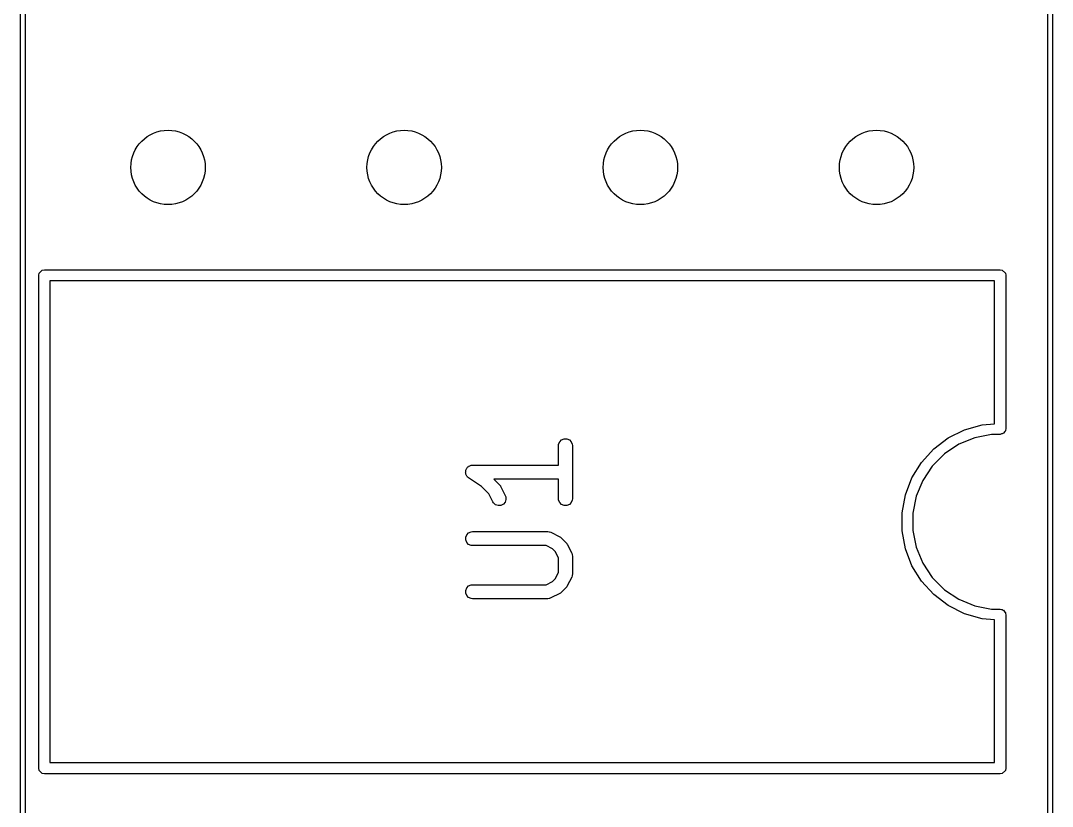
# Model space of a CAD drawing. Extents: x 145.4 to 156.5, y -80.6 to -40.5.
# Drawn here: x 145.38 to 156.47, y -62.69 to -54.24 of the extents above; entities that cross this region are included whole.
import ezdxf

# ---------------------------------------------------------------- set-up
doc = ezdxf.new("R2010")
doc.units = 0
doc.layers.add('BLACK', color=7, linetype='CONTINUOUS')

msp = doc.modelspace()

# ---------------------------------------------------------------- linework, layer by layer
at = {"layer": 'BLACK', "linetype": 'CONTINUOUS'}
for p, q in [((145.375, -80.6), (145.375, -40.5)), ((156.471071, -40.5), (156.471071, -80.6)), ((145.425, -40.525), (145.425, -80.575)), ((156.421071, -80.575), (156.421071, -40.525)), ((145.607039, -56.925067), (145.63, -56.9205)), ((145.63, -56.9205), (155.91, -56.9205)), ((155.91, -56.9205), (155.932961, -56.925067)), ((145.57, -56.9805), (145.574567, -56.957539)), ((145.57, -62.2805), (145.57, -56.9805)), ((145.574567, -56.957539), (145.607039, -56.925067)), ((155.932961, -56.925067), (155.965433, -56.957539)), ((155.965433, -56.957539), (155.97, -56.9805)), ((155.97, -56.9805), (155.97, -58.6305)), ((145.69, -57.0405), (145.69, -62.2205)), ((155.85, -57.0405), (145.69, -57.0405)), ((155.85, -58.576059), (155.85, -57.0405)), ((155.715226, -58.588549), (155.85, -58.576059)), ((155.351982, -58.72927), (155.527084, -58.642079)), ((155.527084, -58.642079), (155.715226, -58.588549)), ((155.817418, -58.6905), (155.635812, -58.726624)), ((155.91, -58.6905), (155.817418, -58.6905)), ((155.924056, -58.685933), (155.91, -58.6905)), ((155.932961, -58.685933), (155.924056, -58.685933)), ((155.937247, -58.681646), (155.932961, -58.685933)), ((155.945267, -58.679041), (155.937247, -58.681646)), ((155.95965, -58.659243), (155.945267, -58.679041)), ((155.965433, -58.653461), (155.95965, -58.659243)), ((155.966029, -58.650464), (155.965433, -58.653461)), ((155.967063, -58.649041), (155.966029, -58.650464)), ((155.97, -58.6305), (155.967063, -58.645266)), ((155.967063, -58.645266), (155.967063, -58.649041)), ((151.159819, -58.810976), (151.16126, -58.796344)), ((151.16126, -58.796344), (151.172459, -58.769308)), ((151.172459, -58.769308), (151.193151, -58.748616)), ((151.193151, -58.748616), (151.220187, -58.737417)), ((151.220187, -58.737417), (151.249451, -58.737417)), ((151.249451, -58.737417), (151.276487, -58.748616)), ((151.276487, -58.748616), (151.297179, -58.769308)), ((151.297179, -58.769308), (151.308378, -58.796344)), ((151.308378, -58.796344), (151.309819, -58.810976)), ((155.195883, -58.847151), (155.351982, -58.72927)), ((155.464743, -58.797483), (155.310785, -58.900355)), ((155.635812, -58.726624), (155.464743, -58.797483)), ((151.159819, -59.02169), (151.159819, -58.810976)), ((151.309819, -58.810976), (151.309819, -59.382404)), ((155.064102, -58.991707), (155.195883, -58.847151)), ((155.310785, -58.900355), (155.179855, -59.031285)), ((150.19994, -59.031517), (150.206046, -59.027429)), ((150.206046, -59.027429), (150.213326, -59.025972)), ((150.213326, -59.025972), (150.220187, -59.023131)), ((150.220187, -59.023131), (150.234663, -59.021705)), ((150.234663, -59.021705), (150.23474, -59.02169)), ((150.23474, -59.02169), (150.234766, -59.021695)), ((150.234766, -59.021695), (150.234819, -59.02169)), ((150.234819, -59.02169), (151.159819, -59.02169)), ((154.961127, -59.158017), (155.064102, -58.991707)), ((150.159819, -59.096769), (150.16126, -59.089484)), ((150.16126, -59.103973), (150.159819, -59.096769)), ((150.16126, -59.082058), (150.164072, -59.075269)), ((150.16126, -59.089484), (150.16126, -59.082058)), ((150.16126, -59.111322), (150.16126, -59.103973)), ((150.164101, -59.118182), (150.16126, -59.111322)), ((150.164072, -59.075269), (150.165498, -59.068061)), ((150.165558, -59.125463), (150.164101, -59.118182)), ((150.165498, -59.068061), (150.169617, -59.061882)), ((150.169646, -59.131568), (150.165558, -59.125463)), ((150.169617, -59.061882), (150.172459, -59.055022)), ((150.172459, -59.138358), (150.169646, -59.131568)), ((150.172459, -59.055022), (150.177654, -59.049826)), ((150.177709, -59.143608), (150.172459, -59.138358)), ((150.177654, -59.049826), (150.181731, -59.043712)), ((150.181731, -59.043712), (150.1879, -59.03958)), ((150.1879, -59.03958), (150.193151, -59.03433)), ((150.193151, -59.03433), (150.19994, -59.031517)), ((155.179855, -59.031285), (155.076983, -59.185243)), ((150.181841, -59.149778), (150.177709, -59.143608)), ((150.193099, -59.158998), (150.181841, -59.149778)), ((150.193151, -59.15905), (150.193099, -59.158998)), ((150.193173, -59.159059), (150.193151, -59.15905)), ((150.193216, -59.159094), (150.193173, -59.159059)), ((150.329894, -59.250212), (150.193216, -59.159094)), ((150.411275, -59.331593), (150.329894, -59.250212)), ((151.159819, -59.17169), (150.463504, -59.17169)), ((150.463504, -59.17169), (150.525947, -59.234133)), ((150.525947, -59.234133), (150.530667, -59.239883)), ((150.530667, -59.239883), (150.532164, -59.241182)), ((150.532164, -59.241182), (150.533583, -59.243436)), ((150.533583, -59.243436), (150.535275, -59.245498)), ((150.535275, -59.245498), (150.536033, -59.24733)), ((150.536033, -59.24733), (150.539996, -59.253625)), ((151.159819, -59.382404), (151.159819, -59.17169)), ((154.890465, -59.340417), (154.961127, -59.158017)), ((155.076983, -59.185243), (155.006124, -59.356312)), ((150.453451, -59.415945), (150.411275, -59.331593)), ((150.539996, -59.253625), (150.587615, -59.348863)), ((150.587615, -59.348863), (150.59287, -59.362594)), ((150.59287, -59.362594), (150.594944, -59.391784)), ((154.854522, -59.532696), (154.890465, -59.340417)), ((155.006124, -59.356312), (154.97, -59.537918)), ((150.461283, -59.428388), (150.453451, -59.415945)), ((150.483391, -59.447561), (150.461283, -59.428388)), ((150.511152, -59.456815), (150.483391, -59.447561)), ((150.540342, -59.454741), (150.511152, -59.456815)), ((150.566517, -59.441653), (150.540342, -59.454741)), ((150.58569, -59.419546), (150.566517, -59.441653)), ((150.594944, -59.391784), (150.58569, -59.419546)), ((151.16126, -59.397036), (151.159819, -59.382404)), ((151.172459, -59.424072), (151.16126, -59.397036)), ((151.193151, -59.444764), (151.172459, -59.424072)), ((151.220187, -59.455963), (151.193151, -59.444764)), ((151.249451, -59.455963), (151.220187, -59.455963)), ((151.276487, -59.444764), (151.249451, -59.455963)), ((151.297179, -59.424072), (151.276487, -59.444764)), ((151.308378, -59.397036), (151.297179, -59.424072)), ((151.309819, -59.382404), (151.308378, -59.397036)), ((154.854522, -59.728304), (154.854522, -59.532696)), ((154.97, -59.537918), (154.97, -59.723082)), ((150.16126, -59.796344), (150.172459, -59.769308)), ((150.16126, -59.825608), (150.16126, -59.796344)), ((150.172459, -59.769308), (150.193151, -59.748616)), ((150.193151, -59.748616), (150.220187, -59.737417)), ((150.220187, -59.737417), (150.234819, -59.735976)), ((150.234819, -59.735976), (151.044342, -59.735976)), ((151.044342, -59.735976), (151.058974, -59.737417)), ((151.058974, -59.737417), (151.061463, -59.738448)), ((151.061463, -59.738448), (151.064151, -59.738639)), ((151.064151, -59.738639), (151.077883, -59.743894)), ((151.077883, -59.743894), (151.173121, -59.791513)), ((151.173121, -59.791513), (151.179417, -59.795476)), ((151.179417, -59.795476), (151.181247, -59.796234)), ((151.181247, -59.796234), (151.183305, -59.797923)), ((151.183305, -59.797923), (151.185564, -59.799345)), ((151.185564, -59.799345), (151.186863, -59.800843)), ((151.186863, -59.800843), (151.192612, -59.805561)), ((151.192612, -59.805561), (151.240232, -59.85318)), ((154.890465, -59.920583), (154.854522, -59.728304)), ((154.97, -59.723082), (155.006124, -59.904688)), ((150.172459, -59.852644), (150.16126, -59.825608)), ((150.193151, -59.873336), (150.172459, -59.852644)), ((150.220187, -59.884535), (150.193151, -59.873336)), ((150.234819, -59.885976), (150.220187, -59.884535)), ((151.026637, -59.885976), (150.234819, -59.885976)), ((151.095153, -59.920234), (151.026637, -59.885976)), ((151.240232, -59.85318), (151.24495, -59.858929)), ((151.24495, -59.858929), (151.24645, -59.86023)), ((151.24645, -59.86023), (151.247872, -59.862489)), ((151.247872, -59.862489), (151.24956, -59.864546)), ((151.24956, -59.864546), (151.250317, -59.866373)), ((151.250317, -59.866373), (151.254282, -59.872673)), ((151.254282, -59.872673), (151.301901, -59.967911)), ((155.006124, -59.904688), (155.076983, -60.075757)), ((151.125561, -59.950641), (151.095153, -59.920234)), ((151.159819, -60.019157), (151.125561, -59.950641)), ((151.159819, -60.174223), (151.159819, -60.019157)), ((151.301901, -59.967911), (151.307156, -59.981642)), ((151.307156, -59.981642), (151.307347, -59.984331)), ((151.307347, -59.984331), (151.308378, -59.98682)), ((151.308378, -59.98682), (151.309819, -60.001452)), ((151.309819, -60.001452), (151.309819, -60.191928)), ((154.961127, -60.102983), (154.890465, -59.920583)), ((155.064102, -60.269293), (154.961127, -60.102983)), ((155.076983, -60.075757), (155.179855, -60.229715)), ((151.095153, -60.273145), (151.125561, -60.242738)), ((151.125561, -60.242738), (151.159819, -60.174223)), ((151.301901, -60.225469), (151.254282, -60.320707)), ((151.307156, -60.211738), (151.301901, -60.225469)), ((151.307347, -60.209048), (151.307156, -60.211738)), ((151.308378, -60.20656), (151.307347, -60.209048)), ((151.309819, -60.191928), (151.308378, -60.20656)), ((155.179855, -60.229715), (155.310785, -60.360645)), ((150.16126, -60.367772), (150.172459, -60.340736)), ((150.172459, -60.340736), (150.193151, -60.320044)), ((150.193151, -60.320044), (150.220187, -60.308845)), ((150.220187, -60.308845), (150.234819, -60.307404)), ((150.234819, -60.307404), (151.026637, -60.307404)), ((151.026637, -60.307404), (151.095153, -60.273145)), ((151.240232, -60.3402), (151.192612, -60.387819)), ((151.24495, -60.33445), (151.240232, -60.3402)), ((151.24645, -60.33315), (151.24495, -60.33445)), ((151.247872, -60.33089), (151.24645, -60.33315)), ((151.24956, -60.328834), (151.247872, -60.33089)), ((151.250317, -60.327006), (151.24956, -60.328834)), ((151.254282, -60.320707), (151.250317, -60.327006)), ((155.195883, -60.413849), (155.064102, -60.269293)), ((155.310785, -60.360645), (155.464743, -60.463517)), ((150.16126, -60.397036), (150.16126, -60.367772)), ((150.172459, -60.424072), (150.16126, -60.397036)), ((150.193151, -60.444764), (150.172459, -60.424072)), ((150.220187, -60.455963), (150.193151, -60.444764)), ((150.234819, -60.457404), (150.220187, -60.455963)), ((151.044342, -60.457404), (150.234819, -60.457404)), ((151.058974, -60.455963), (151.044342, -60.457404)), ((151.061463, -60.454931), (151.058974, -60.455963)), ((151.064151, -60.454741), (151.061463, -60.454931)), ((151.077883, -60.449486), (151.064151, -60.454741)), ((151.173121, -60.401867), (151.077883, -60.449486)), ((151.179417, -60.397903), (151.173121, -60.401867)), ((151.181247, -60.397146), (151.179417, -60.397903)), ((151.183305, -60.395456), (151.181247, -60.397146)), ((151.185564, -60.394035), (151.183305, -60.395456)), ((151.186863, -60.392536), (151.185564, -60.394035)), ((151.192612, -60.387819), (151.186863, -60.392536)), ((155.351982, -60.53173), (155.195883, -60.413849)), ((155.464743, -60.463517), (155.635812, -60.534376)), ((155.527084, -60.618921), (155.351982, -60.53173)), ((155.635812, -60.534376), (155.817418, -60.5705)), ((155.817418, -60.5705), (155.91, -60.5705)), ((155.91, -60.5705), (155.924056, -60.575067)), ((155.924056, -60.575067), (155.932961, -60.575067)), ((155.932961, -60.575067), (155.937247, -60.579353)), ((155.937247, -60.579353), (155.945267, -60.581959)), ((155.945267, -60.581959), (155.95965, -60.601756)), ((155.715226, -60.672451), (155.527084, -60.618921)), ((155.85, -60.68494), (155.715226, -60.672451)), ((155.85, -62.2205), (155.85, -60.68494)), ((155.95965, -60.601756), (155.965433, -60.607539)), ((155.965433, -60.607539), (155.966029, -60.610535)), ((155.966029, -60.610535), (155.967063, -60.611959)), ((155.967063, -60.611959), (155.967063, -60.615733)), ((155.967063, -60.615733), (155.97, -60.6305)), ((155.97, -60.6305), (155.97, -62.2805)), ((145.69, -62.2205), (155.85, -62.2205)), ((145.574567, -62.303461), (145.57, -62.2805)), ((145.607039, -62.335933), (145.574567, -62.303461)), ((145.63, -62.3405), (145.607039, -62.335933)), ((155.91, -62.3405), (145.63, -62.3405)), ((155.932961, -62.335933), (155.91, -62.3405)), ((155.965433, -62.303461), (155.932961, -62.335933)), ((155.97, -62.2805), (155.965433, -62.303461))]:
    msp.add_line(p, q, dxfattribs=at)
at = {"layer": 'BLACK'}
for centre in [(146.96, -55.8205), (146.96, -55.8205), (149.5, -55.8205), (149.5, -55.8205), (152.04, -55.8205), (152.04, -55.8205), (154.58, -55.8205), (154.58, -55.8205)]:
    msp.add_circle(centre, 0.4, dxfattribs=at)
at = {"layer": 'WHITE'}
for centre in [(146.96, -55.8205), (149.5, -55.8205), (152.04, -55.8205), (154.58, -55.8205)]:
    msp.add_circle(centre, 0.4, dxfattribs=at)

doc.saveas('drawing.dxf')
